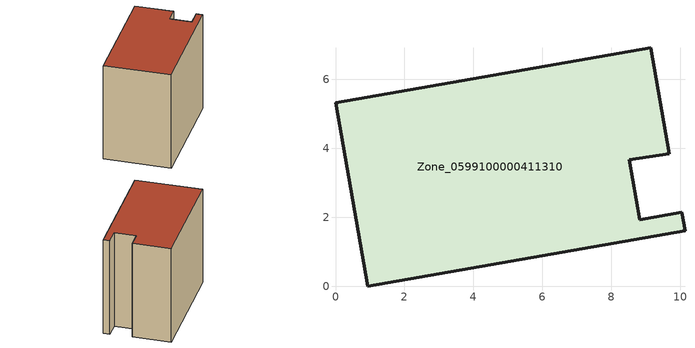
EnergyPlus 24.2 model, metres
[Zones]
Zone_0599100000411310
 floor ground (C_G): 0,5.32 9.14,6.91 9.68,3.85 8.51,3.67 8.82,1.92 10.04,2.14 10.13,1.61 0.93,0 z0
 wall outside (C_F): 0.93,0 10.13,1.61 10.04,2.14 8.82,1.92 8.51,3.67 9.68,3.85 9.14,6.91 0,5.32 0.93,0 z0:8.26
 roof outside (C_R): 9.14,6.91 0,5.32 0.93,0 10.13,1.61 10.04,2.14 8.82,1.92 8.51,3.67 9.68,3.85 z8.26
[BUILDING]
Pand.0599100000411310: North Axis=0; Terrain=City; Loads Convergence Tolerance Value=0.04; Temperature Convergence Tolerance Value=0.4; Solar Distribution=FullExterior; Maximum Number of Warmup Days=25; Minimum Number of Warmup Days=1
[Site:Location]
Rotterdam.The.Hague.AP_ZH_NLD Design_Conditions: Latitude=51.96; Longitude=4.45; Time Zone=1; Elevation=-4.5
[SITE:GROUNDTEMPERATURE:BUILDINGSURFACE]
18, 18, 18, 18, 18, 18, 18, 18, 18, 18, 18, 18
[MATERIAL] Thermal Absorptance=0.9; Solar Absorptance=0.7; Visible Absorptance=0.7
Name | Roughness | Thickness | Conductivity | Density | Specific Heat
G.TI.1992-2005 | MediumSmooth | 0.15 | 0.06 | 540 | 1210
F.TI.1992-2005 | Rough | 0.3 | 0.12 | 1920 | 840
R.TI.1992-2005 | MediumRough | 0.2 | 0.08 | 1500 | 1000
[CONSTRUCTION]
C_G: G.TI.1992-2005
C_F: F.TI.1992-2005
C_R: R.TI.1992-2005
[ZONE]
Zone_0599100000411310: Type=1; Multiplier=1; Ceiling Height=Autocalculate; Volume=Autocalculate; Floor Area=autocalculate; Part of Total Floor Area=Yes
[ZONEINFILTRATION:DESIGNFLOWRATE]
Infil_Zone_0599100000411310: Zone or ZoneList or Space or SpaceList=Zone_0599100000411310; Schedule=AlwaysOn; Design Flow Rate Calculation Method=Flow/Area; Flow Rate per Floor Area=0.0015; Constant Term Coefficient=1; Temperature Term Coefficient=0; Velocity Term Coefficient=0; Velocity Squared Term Coefficient=0
[HVACTEMPLATE:ZONE:IDEALLOADSAIRSYSTEM]
Zone_0599100000411310: Maximum Heating Supply Air Temperature=50; Minimum Cooling Supply Air Temperature=13; Maximum Heating Supply Air Humidity Ratio=0.0156; Minimum Cooling Supply Air Humidity Ratio=0.0077; Heating Limit=NoLimit; Cooling Limit=NoLimit; Dehumidification Control Type=ConstantSensibleHeatRatio; Cooling Sensible Heat Ratio=0.7; Dehumidification Setpoint=60; Humidification Control Type=None; Humidification Setpoint=30; Outdoor Air Method=None; Outdoor Air Flow Rate per Person=0.00944; Outdoor Air Flow Rate per Zone Floor Area=0; Outdoor Air Flow Rate per Zone=0; Demand Controlled Ventilation Type=None; Outdoor Air Economizer Type=NoEconomizer; Heat Recovery Type=None; Sensible Heat Recovery Effectiveness=0.7; Latent Heat Recovery Effectiveness=0.65
[ZONECONTROL:THERMOSTAT]
ThermostatControl_Zone_0599100000411310: Zone or ZoneList=Zone_0599100000411310; Control Type Schedule=DualSetpointControlType; Control 1=Thermostat_Zone_0599100000411310; Temperature Difference Between Cutout And Setpoint=0
[THERMOSTATSETPOINT:DUALSETPOINT]
Thermostat_Zone_0599100000411310: Heating Setpoint Temperature Schedule=HeatingSetpoint_Zone_0599100000411310; Cooling Setpoint Temperature Schedule=CoolingSetpoint_Zone_0599100000411310
[SCHEDULE:COMPACT]
HeatingSetpoint_Zone_0599100000411310: Through: 12/31, For: AllDays, Until: 24:00, 21
CoolingSetpoint_Zone_0599100000411310: Through: 12/31, For: AllDays, Until: 24:00, 24
DualSetpointControlType: Through: 12/31, For: AllDays, Until: 24:00, 4
AlwaysOn: Through: 12/31, For: AllDays, Until: 24:00, 1
